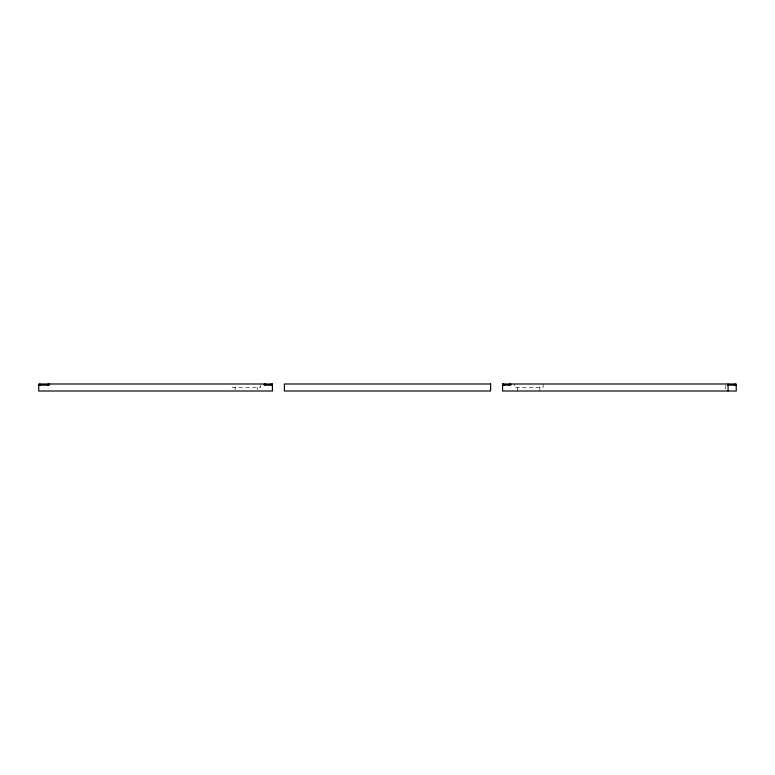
<?xml version="1.0" encoding="UTF-8"?>
<svg xmlns="http://www.w3.org/2000/svg" width="775" height="775" viewBox="0 0 775 775"><rect width="100%" height="100%" fill="white"/><g stroke="black" fill="none" stroke-linecap="round" stroke-linejoin="round"><path stroke-width="0.58" stroke-dasharray="3.88 2.91" d="M725.739 385.165L725.739 389.544M543.149 383.993L543.149 387.5L514.261 387.5L514.261 383.993M539.836 387.5L539.836 391.007M517.584 387.5L517.584 391.007M260.739 385.165L260.739 387.5L231.851 387.5L231.851 385.165M257.416 387.5L257.416 389.835M235.164 387.5L235.164 389.835"/><path stroke-width="1.16" d="M272.403 383.993L38.769 383.993L38.75 391.007L272.422 391.007L272.422 383.993M502.597 383.993L736.231 383.993L736.25 391.007L502.578 391.007L502.578 383.993M38.75 385.165L49.261 385.165L49.261 383.993M272.422 385.165L264.236 385.165L264.236 383.993M502.578 385.165L510.764 385.165L510.764 383.993M727.425 385.165L736.25 385.165M735.078 383.993L735.078 385.165M728.074 383.993L728.074 391.007M509.592 383.993L509.592 385.165M503.75 383.993L503.75 385.165M271.25 383.993L271.25 385.165M265.408 383.993L265.408 385.165M48.098 383.993L48.098 385.165M39.922 383.993L39.922 385.165M490.604 383.993L284.396 383.993L284.396 391.007L490.604 391.007L490.604 383.993"/></g></svg>
